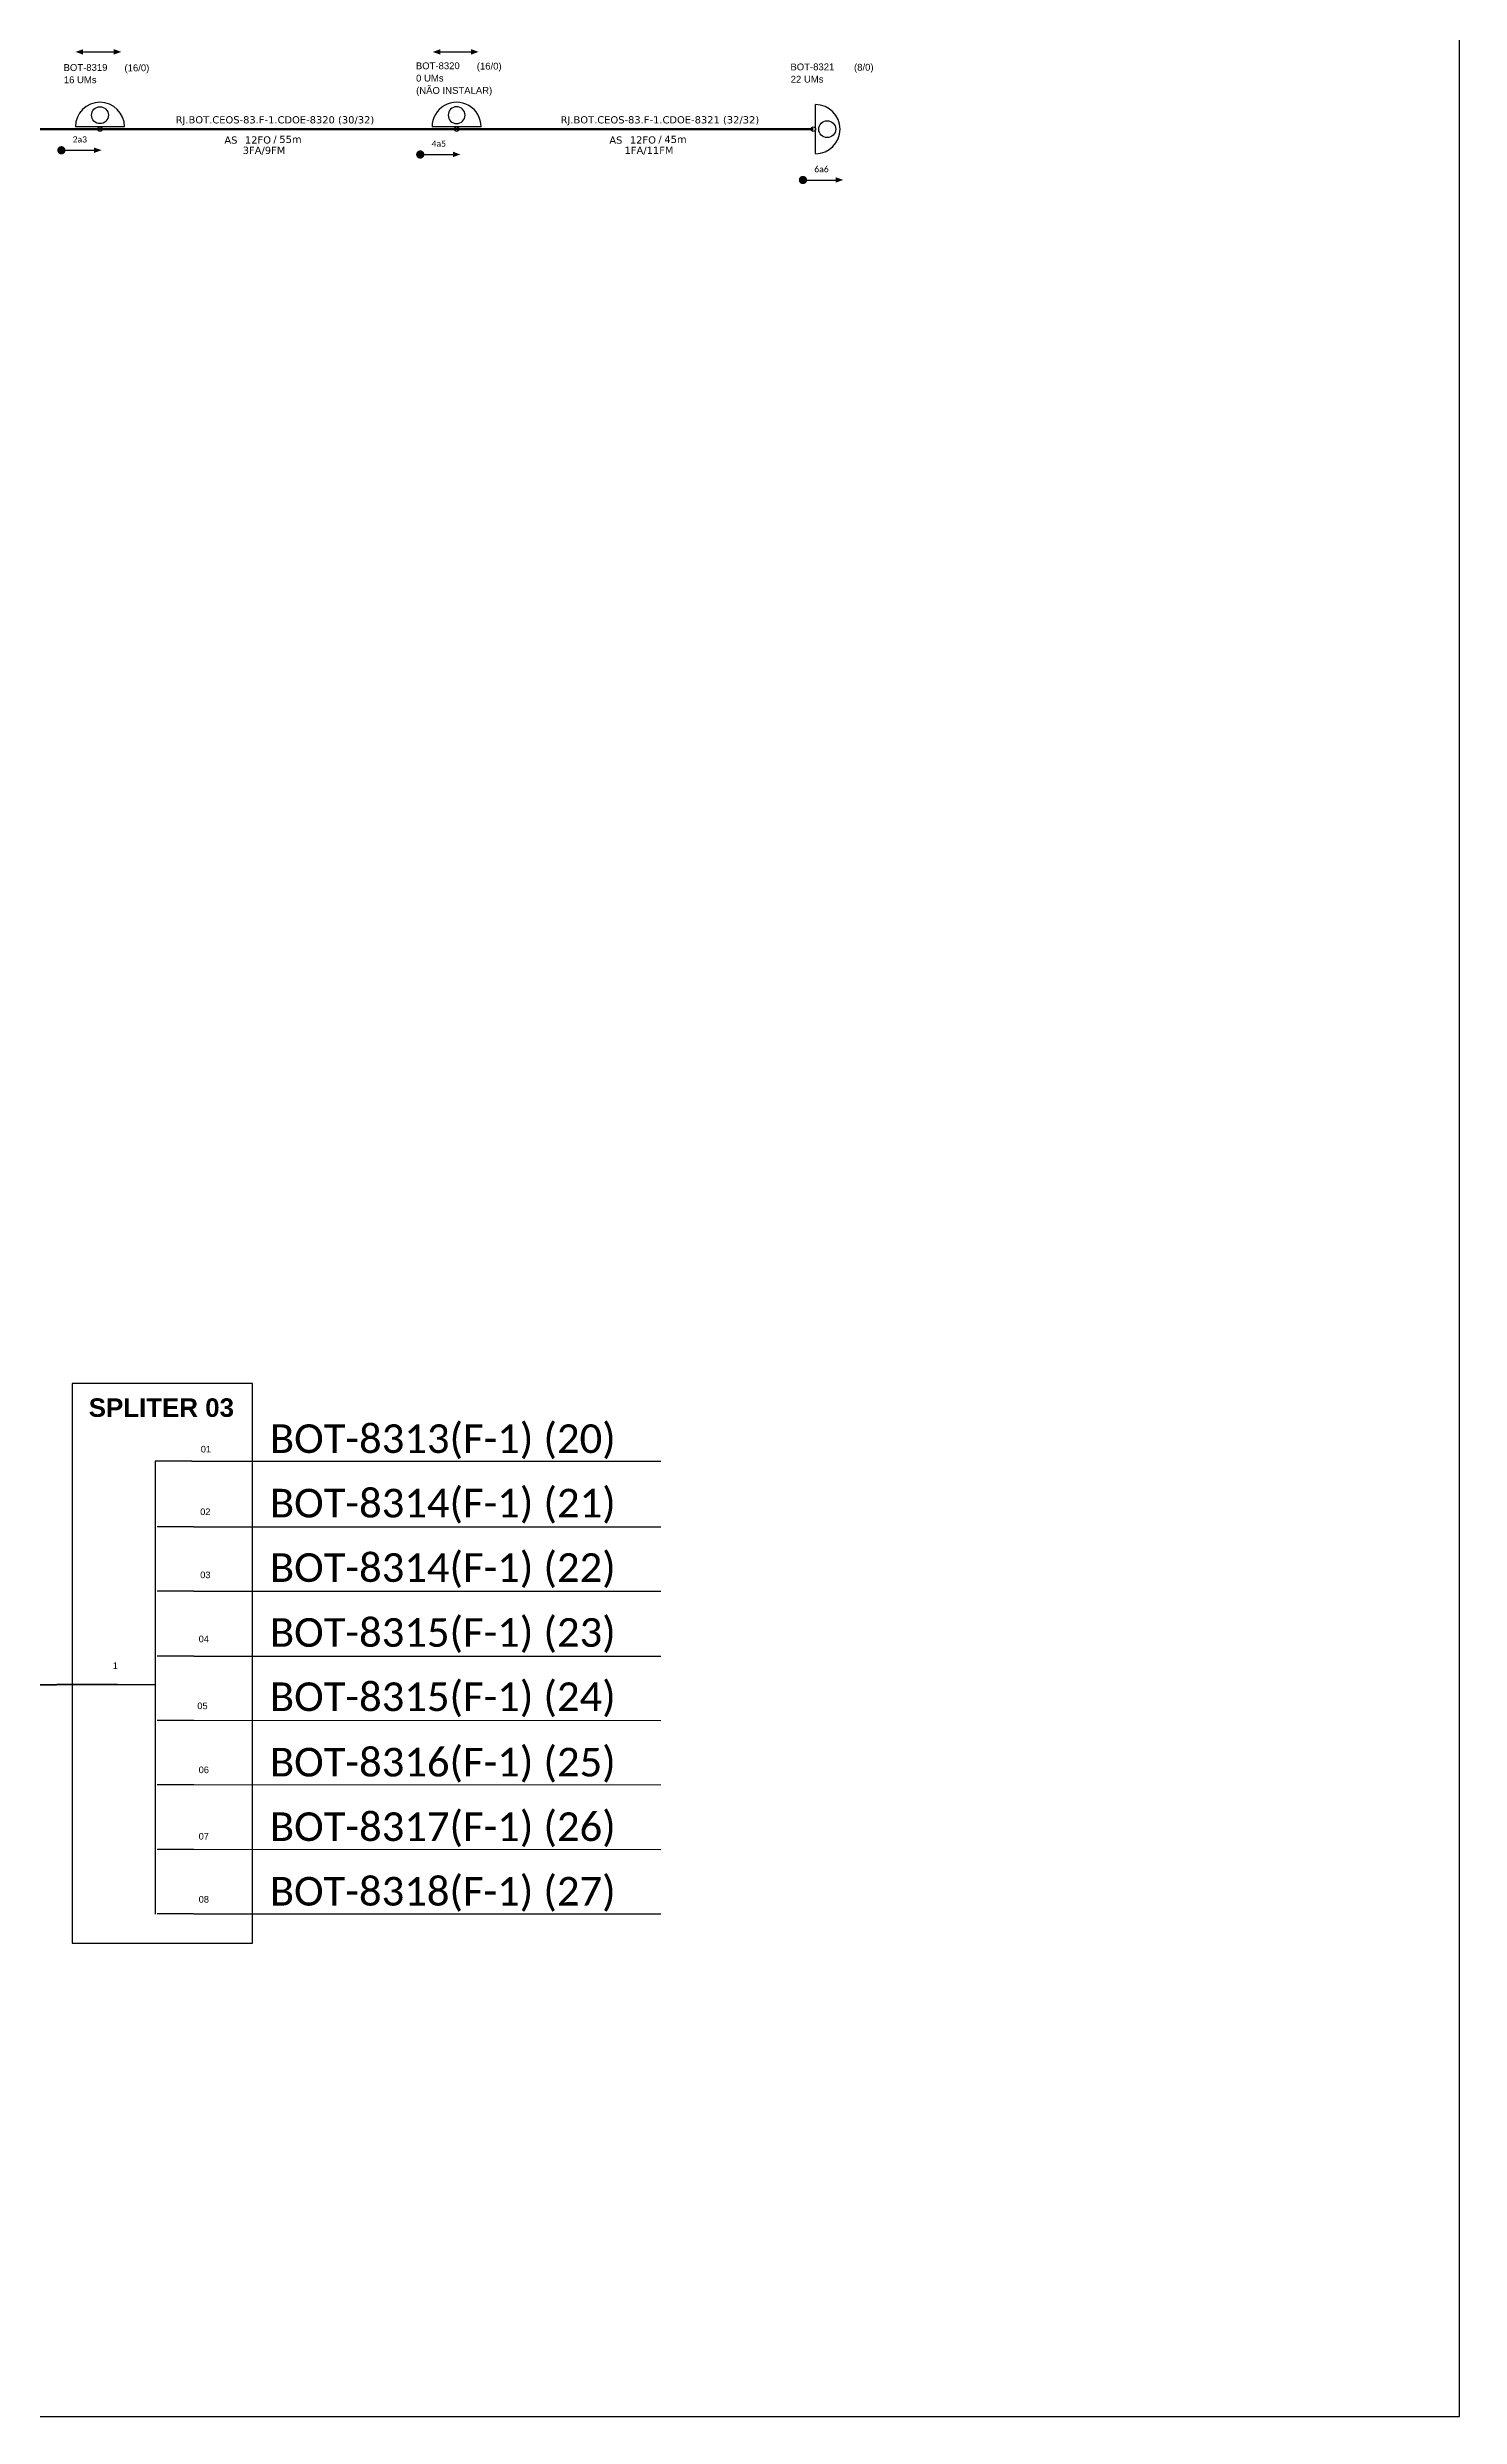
# Model space of a CAD drawing. Header units: metres. Extents: x -2 to 839, y -1 to 593.
# Drawn here: x 620.2 to 839.5, y -1 to 367 of the extents above; entities that cross this region are included whole.
import ezdxf
from ezdxf.enums import TextEntityAlignment as Align

# ---------------------------------------------------------------- set-up
doc = ezdxf.new("R2010")
doc.units = ezdxf.units.M
for name, color, linetype, lineweight in [("20.0-LEGENDA DOS CDO'S", 1, 'Continuous', 0), ('20.2-CDO_POSTE', 1, 'Continuous', 5), ('40.1-ETIQUETAS', 1, 'Continuous', 20)]:
    doc.layers.add(name, color=color, linetype=linetype, lineweight=lineweight)
for name, color, linetype in [('CAP a instalar', 1, 'Continuous'), ('SETA', 7, 'Continuous'), ('UNIFILAR', 7, 'Continuous')]:
    doc.layers.add(name, color=color, linetype=linetype)
doc.styles.add('ARIAL', font='arial.ttf')
doc.styles.add('siredit', font='verdana.ttf')
doc.styles.get("Standard").update_dxf_attribs({"font": 'arial.ttf'})
doc.linetypes.add('FENCELINE1', pattern='A,0.25,-0.1,[133,ltypeshp.shx,S=0.1,R=0,X=-0.1,Y=0],-0.1,1', length=1.45)

# ---------------------------------------------------------------- blocks, each defined once
blk = doc.blocks.new('CDOE-TEXTO PADRÃO')
at = {"layer": "20.0-LEGENDA DOS CDO'S", "color": 0, "style": 'ARIAL'}
for tag, p in [('CDO_N', (0.49, 7.39)), ('CORDOALHA', (0.5, 4.33)), ('SAP', (0.51, 1.67)), ('SPLITER_1', (0.59, -0.91)), ('SPLITER_2', (0.6, -3.55)), ('(XX-XX_F)S', (0.54, -8.29)), ('(XX-XX_L)S', (0.55, -10.83)), ('UMS', (0.55, -13.15))]:
    blk.add_attdef(tag, p, '', height=1.7, rotation=0.11799, dxfattribs=at)
blk.add_attdef('FIBRAS_UTILIZADAS', text='', height=1.7, rotation=0.11799, dxfattribs=at).set_placement((19.77, 7.43), align=Align.CENTER)
blk = doc.blocks.new('SAN')
at = {"layer": 'SETA'}
blk.add_lwpolyline([(-2.58, 0), (6.02, 0)], dxfattribs=at)
for points in [[(-2.1, -0.66), (-3.93, 0), (-2.1, 0.67)], [(5.33, 0.68), (7.16, 0.01), (5.33, -0.65)]]:
    blk.add_solid(points, dxfattribs=at)
blk = doc.blocks.new('A$C5AF141BB')
at = {"color": 8}
blk.add_line((11.9, 1.1), (0, 1.1), dxfattribs=at)
for centre, major_axis, start_param, end_param in [((5.95, 1.1), (4.21, 4.21), 5.497787, 8.63938), ((5.95, 3.93), (1.45, 1.45), 5.497787, 11.780972), ((5.95, 0.55), (-0.389, 0.389), 3.926991, 10.210176)]:
    blk.add_ellipse(centre, major_axis=major_axis, ratio=1, start_param=start_param, end_param=end_param, dxfattribs=at)
blk = doc.blocks.new('ETIQUETA_RS5F')
at = {"layer": '40.1-ETIQUETAS', "color": 0, "style": 'siredit'}
blk.add_text('/', height=1.5, dxfattribs=at).set_placement((1.55, -1.95), align=Align.MIDDLE_RIGHT)
for tag, p in [('ETIQUETA_R_SECUNDARIA', (1.18, 2.1)), ('ETIQUETA_R_PRIMARIA', (1.18, 4.1)), ('F_ATIVAS/F_MORTAS', (1.11, -4.24))]:
    blk.add_attdef(tag, text='', height=1.5, dxfattribs=at).set_placement(p, align=Align.MIDDLE_CENTER)
for tag, p in [('TIPO_CABO', (-6.62, -2.12)), ('CAP_CABO', (0.37, -2.09))]:
    blk.add_attdef(tag, text='', height=1.5, dxfattribs=at).set_placement(p, align=Align.MIDDLE_RIGHT)
blk.add_attdef('METROS', text='', height=1.5, dxfattribs=at).set_placement((2.11, -1.95), align=Align.MIDDLE_LEFT)
for tag, p in [('FUSÃO_1', (0.82, -8.39)), ('FUSÃO_2', (0.82, -10.6)), ('FUSÃO_3', (0.82, -12.93)), ('FUSÃO_4', (0.82, -15.14)), ('FUSÃO_5', (0.82, -17.16))]:
    blk.add_attdef(tag, text='', height=1.5, dxfattribs=at).set_placement(p, align=Align.CENTER)

msp = doc.modelspace()

# ---------------------------------------------------------------- linework, layer by layer
at = {"color": 7}
for p, q in [((739.49, 350.47), (739.49, 358.08)), ((632.2, 354.63), (624.59, 354.63))]:
    msp.add_line(p, q, dxfattribs=at)
at = {"color": 7, "linetype": 'Continuous'}
for p, q in [((636.97, 147.41), (636.97, 77.06)), ((642.67, 147.41), (636.97, 147.41)), ((642.96, 137.23), (637.26, 137.23)), ((642.96, 127.2), (637.26, 127.2)), ((642.96, 117.12), (637.26, 117.12)), ((631.06, 112.7), (636.95, 112.7)), ((642.96, 107.14), (637.26, 107.14)), ((642.96, 97.15), (637.26, 97.15)), ((642.96, 87.12), (637.26, 87.12)), ((642.96, 77.12), (637.26, 77.12))]:
    msp.add_line(p, q, dxfattribs=at)
at = {"color": 10, "linetype": 'Continuous'}
for p, q in [((642.67, 147.41), (715.48, 147.39)), ((642.96, 137.23), (715.48, 137.21)), ((642.96, 127.22), (715.48, 127.2)), ((642.96, 117.14), (715.48, 117.12)), ((642.96, 107.16), (715.48, 107.14)), ((642.96, 97.17), (715.48, 97.15)), ((642.96, 87.14), (715.48, 87.12)), ((642.96, 77.12), (715.48, 77.1))]:
    msp.add_line(p, q, dxfattribs=at)
at = {"color": 1, "linetype": 'Continuous', "lineweight": 60}
msp.add_line((631.06, 112.7), (574.71, 112.52), dxfattribs=at)
at = {"color": 7}
for points in [[(-1.53, -0.98), (839.47, -0.98), (839.47, 593.02), (-1.53, 593.02)], [(624.06, 72.55), (652.06, 72.55), (652.06, 159.47), (624.06, 159.47)]]:
    msp.add_lwpolyline(points, close=True, dxfattribs=at)
at = {"const_width": 0.64}
for points in [[(622.09, 350.99, 1), (622.73, 350.99, 1)], [(677.8, 350.33, 1), (678.44, 350.33, 1)], [(737.21, 346.37, 1), (737.85, 346.37, 1)]]:
    msp.add_lwpolyline(points, format="xyb", close=True, dxfattribs=at)
at = {"color": 7}
for centre, radius in [((628.4, 356.43), 1.31), ((628.4, 354.27), 0.352), ((739.14, 354.27), 0.352), ((741.3, 354.27), 1.31)]:
    msp.add_circle(centre, radius, dxfattribs=at)
for centre, start, end in [((628.4, 354.63), 0, 180), ((739.49, 354.27), 270, 90)]:
    msp.add_arc(centre, 3.81, start, end, dxfattribs=at)
at = {"layer": 'CAP a instalar', "color": 7, "linetype": 'FENCELINE1', "ltscale": 3, "const_width": 0.361}
for points in [[(579.05, 354.27), (628.4, 354.27)], [(628.4, 354.27), (683.77, 354.27)], [(683.77, 354.27), (739.14, 354.27)]]:
    msp.add_lwpolyline(points, dxfattribs=at)
at = {"layer": 'SETA'}
for points in [[(622.41, 350.99), (627.91, 350.99)], [(678.12, 350.33), (683.62, 350.33)], [(737.53, 346.37), (743.04, 346.37)]]:
    msp.add_lwpolyline(points, dxfattribs=at)
for points in [[(627.47, 351.42), (628.65, 351), (627.47, 350.57)], [(683.18, 350.77), (684.35, 350.34), (683.18, 349.91)], [(742.59, 346.81), (743.77, 346.38), (742.59, 345.95)]]:
    msp.add_solid(points, dxfattribs=at)

# ---------------------------------------------------------------- block references
at = {"color": 2, "xscale": 0.6400000000000001, "yscale": 0.6400000000000001, "zscale": 0.6400000000000001}
msp.add_blockref('A$C5AF141BB', (679.96, 353.92), dxfattribs=at)
at = {"layer": '20.2-CDO_POSTE', "color": 7}
ref = msp.add_blockref('CDOE-TEXTO PADRÃO', (627.29, 356.22), dxfattribs=dict(at, xscale=0.6220800018310548, yscale=0.6220800018310548, zscale=0.6220800018310548))
ref.add_attrib('CDO_N', 'BOT-8319', (622.75, 363.31), dxfattribs={"layer": "20.0-LEGENDA DOS CDO'S", "color": 0, "height": 1.057, "rotation": 0.118, "style": 'ARIAL'})
ref.add_attrib('CORDOALHA', '16 UMs', (622.79, 361.4), dxfattribs={"layer": "20.0-LEGENDA DOS CDO'S", "color": 0, "height": 1.057, "rotation": 0.118, "style": 'ARIAL'})
ref.add_attrib('FIBRAS_UTILIZADAS', '       (16/0)', dxfattribs={"layer": "20.0-LEGENDA DOS CDO'S", "color": 0, "height": 1.0574, "rotation": 0.118, "style": 'ARIAL'}).set_placement((632.7, 363.26), align=Align.CENTER)
at = {"layer": '20.2-CDO_POSTE', "color": 8}
ref = msp.add_blockref('CDOE-TEXTO PADRÃO', (681.98, 356.49), dxfattribs=dict(at, xscale=0.6220800018310548, yscale=0.6220800018310548, zscale=0.6220800018310548))
ref.add_attrib('CDO_N', 'BOT-8320', (677.44, 363.57), dxfattribs={"layer": "20.0-LEGENDA DOS CDO'S", "color": 0, "height": 1.057, "rotation": 0.118, "style": 'ARIAL'})
ref.add_attrib('CORDOALHA', '0 UMs', (677.48, 361.66), dxfattribs={"layer": "20.0-LEGENDA DOS CDO'S", "color": 0, "height": 1.057, "rotation": 0.118, "style": 'ARIAL'})
ref.add_attrib('SAP', '(NÃO INSTALAR)', (677.48, 359.74), dxfattribs={"layer": "20.0-LEGENDA DOS CDO'S", "color": 0, "height": 1.0574, "rotation": 0.118, "style": 'ARIAL'})
ref.add_attrib('FIBRAS_UTILIZADAS', '       (16/0)', dxfattribs={"layer": "20.0-LEGENDA DOS CDO'S", "color": 0, "height": 1.0574, "rotation": 0.118, "style": 'ARIAL'}).set_placement((687.39, 363.52), align=Align.CENTER)
at = {"layer": '20.2-CDO_POSTE', "color": 7}
ref = msp.add_blockref('CDOE-TEXTO PADRÃO', (740.13, 356.31), dxfattribs=dict(at, xscale=0.6220800018310548, yscale=0.6220800018310548, zscale=0.6220800018310548))
ref.add_attrib('CDO_N', 'BOT-8321', (735.59, 363.4), dxfattribs={"layer": "20.0-LEGENDA DOS CDO'S", "color": 0, "height": 1.057, "rotation": 0.118, "style": 'ARIAL'})
ref.add_attrib('CORDOALHA', '22 UMs', (735.63, 361.49), dxfattribs={"layer": "20.0-LEGENDA DOS CDO'S", "color": 0, "height": 1.057, "rotation": 0.118, "style": 'ARIAL'})
ref.add_attrib('FIBRAS_UTILIZADAS', '       (8/0)', dxfattribs={"layer": "20.0-LEGENDA DOS CDO'S", "color": 0, "height": 1.0574, "rotation": 0.118, "style": 'ARIAL'}).set_placement((745.54, 363.35), align=Align.CENTER)
at = {"layer": '40.1-ETIQUETAS', "color": 7}
ref = msp.add_blockref('ETIQUETA_RS5F', (654.67, 354.15), dxfattribs=dict(at, xscale=0.7464959904004353, yscale=0.7464959904004353, zscale=0.7464959904004353))
ref.add_attrib('ETIQUETA_R_SECUNDARIA', 'RJ.BOT.CEOS-83.F-1.CDOE-8320 (30/32)', dxfattribs={"color": 0, "height": 1.1197, "style": 'siredit'}).set_placement((655.56, 355.72), align=Align.MIDDLE_CENTER)
ref.add_attrib('TIPO_CABO', 'AS', dxfattribs={"color": 0, "height": 1.12, "style": 'siredit'}).set_placement((649.74, 352.57), align=Align.MIDDLE_RIGHT)
ref.add_attrib('CAP_CABO', '12FO', dxfattribs={"color": 0, "height": 1.12, "style": 'siredit'}).set_placement((654.95, 352.59), align=Align.MIDDLE_RIGHT)
ref.add_attrib('METROS', '55m', dxfattribs={"color": 0, "height": 1.12, "style": 'siredit'}).set_placement((656.25, 352.69), align=Align.MIDDLE_LEFT)
ref.add_attrib('F_ATIVAS/F_MORTAS', '3FA/9FM', dxfattribs={"color": 0, "height": 1.12, "style": 'siredit'}).set_placement((653.87, 350.98), align=Align.MIDDLE_CENTER)
ref = msp.add_blockref('ETIQUETA_RS5F', (714.44, 354.15), dxfattribs=dict(at, xscale=0.7464959904004353, yscale=0.7464959904004353, zscale=0.7464959904004353))
ref.add_attrib('ETIQUETA_R_SECUNDARIA', 'RJ.BOT.CEOS-83.F-1.CDOE-8321 (32/32)', dxfattribs={"color": 0, "height": 1.1197, "style": 'siredit'}).set_placement((715.32, 355.72), align=Align.MIDDLE_CENTER)
ref.add_attrib('TIPO_CABO', 'AS', dxfattribs={"color": 0, "height": 1.12, "style": 'siredit'}).set_placement((709.5, 352.57), align=Align.MIDDLE_RIGHT)
ref.add_attrib('CAP_CABO', '12FO', dxfattribs={"color": 0, "height": 1.12, "style": 'siredit'}).set_placement((714.71, 352.59), align=Align.MIDDLE_RIGHT)
ref.add_attrib('METROS', '45m', dxfattribs={"color": 0, "height": 1.12, "style": 'siredit'}).set_placement((716.02, 352.69), align=Align.MIDDLE_LEFT)
ref.add_attrib('F_ATIVAS/F_MORTAS', '1FA/11FM', dxfattribs={"color": 0, "height": 1.12, "style": 'siredit'}).set_placement((713.63, 350.98), align=Align.MIDDLE_CENTER)
at = {"layer": 'UNIFILAR', "color": 5, "lineweight": -3, "xscale": 0.6400000000000001, "yscale": 0.6400000000000001, "zscale": 0.6400000000000001}
for p in [(627.13, 366.26), (682.59, 366.26)]:
    msp.add_blockref('SAN', p, dxfattribs=at)

# ---------------------------------------------------------------- texts
at = {"attachment_point": 5}
for s, insert, char_height, width in [('{\\fCalibri|b0|i0|c0|p34;\\C7;2a3}', (625.27, 352.67), 0.96, 16.2296), ('{\\fCalibri|b0|i0|c0|p34;\\C7;4a5}', (681, 352.01), 0.96, 16.2296), ('{\\fCalibri|b0|i0|c0|p34;\\C7;6a6}', (740.41, 348.05), 0.96, 16.2296), ('{\\fArial|b1|i0|c0|p34;\\C10;SPLITER 03}', (637.93, 155.7), 2.8759, 27.9936), ('\\pt9;{\\fCalibri|b0|i0|c0|p34;\\C7;BOT-8313(F-1) (20)}', (681.62, 150.42), 4.4439, 66.2748), ('\\C7;\\fArial|b0|i0|;\\H1.0273588255048;01 ', (644.85, 149.26), 2.8759, 5.7676), ('\\pt9;\\C1;\\fCalibri|b0|i0|c0|p34;BOT-8314(F-1) (21)', (681.62, 140.41), 4.4439, 66.2748), ('\\C7;\\fArial|b0|i0|;\\H1.0273588255048;02 ', (644.76, 139.54), 2.8759, 6.0883), ('\\pt9;\\C1;\\fCalibri|b0|i0|c0|p34;BOT-8314(F-1) (22)', (681.62, 130.4), 4.4439, 66.2748), ('\\C7;\\fArial|b0|i0|;\\H1.0273588255048;03 ', (644.76, 129.74), 2.8759, 5.5987), ('\\pt9;{\\fCalibri|b0|i0|c0|p34;\\C7;BOT-8315(F-1) (23)}', (681.62, 120.32), 4.4439, 66.2748), ('\\C7;\\fArial|b0|i0|;\\H1.0273588255048;04 ', (644.52, 119.79), 2.8759, 6.0883), ('\\C7;\\fArial|b0|i0|;\\H1.0273588255048;1', (630.79, 115.66), 2.8759, 2.8486), ('\\pt9;{\\fCalibri|b0|i0|c0|p34;\\C7;BOT-8315(F-1) (24)}', (681.62, 110.34), 4.4439, 66.2748), ('\\C7;\\fArial|b0|i0|;\\H1.0273588255048;05 ', (644.31, 109.4), 2.8759, 7.488), ('\\pt9;{\\fCalibri|b0|i0|c0|p34;\\C7;BOT-8316(F-1) (25)}', (681.62, 100.18), 4.4439, 66.2748), ('\\C7;\\fArial|b0|i0|;\\H1.0273588255048;06 ', (644.52, 99.46), 2.8759, 6.0883), ('\\pt9;{\\fCalibri|b0|i0|c0|p34;\\C7;BOT-8317(F-1) (26)}', (681.62, 90.16), 4.4439, 66.2748), ('\\C7;\\fArial|b0|i0|;\\H1.0273588255048;07 ', (644.52, 89.15), 2.8759, 6.0883), ('\\pt9;{\\fCalibri|b0|i0|c0|p34;\\C7;BOT-8318(F-1) (27)}', (681.61, 80.13), 4.4439, 66.2748), ('\\C7;\\fArial|b0|i0|;\\H1.0273588255048;08 ', (644.52, 79.35), 2.8759, 6.0883)]:
    msp.add_mtext(s, dxfattribs=dict(at, insert=insert, char_height=char_height, width=width))

doc.saveas('drawing.dxf')
